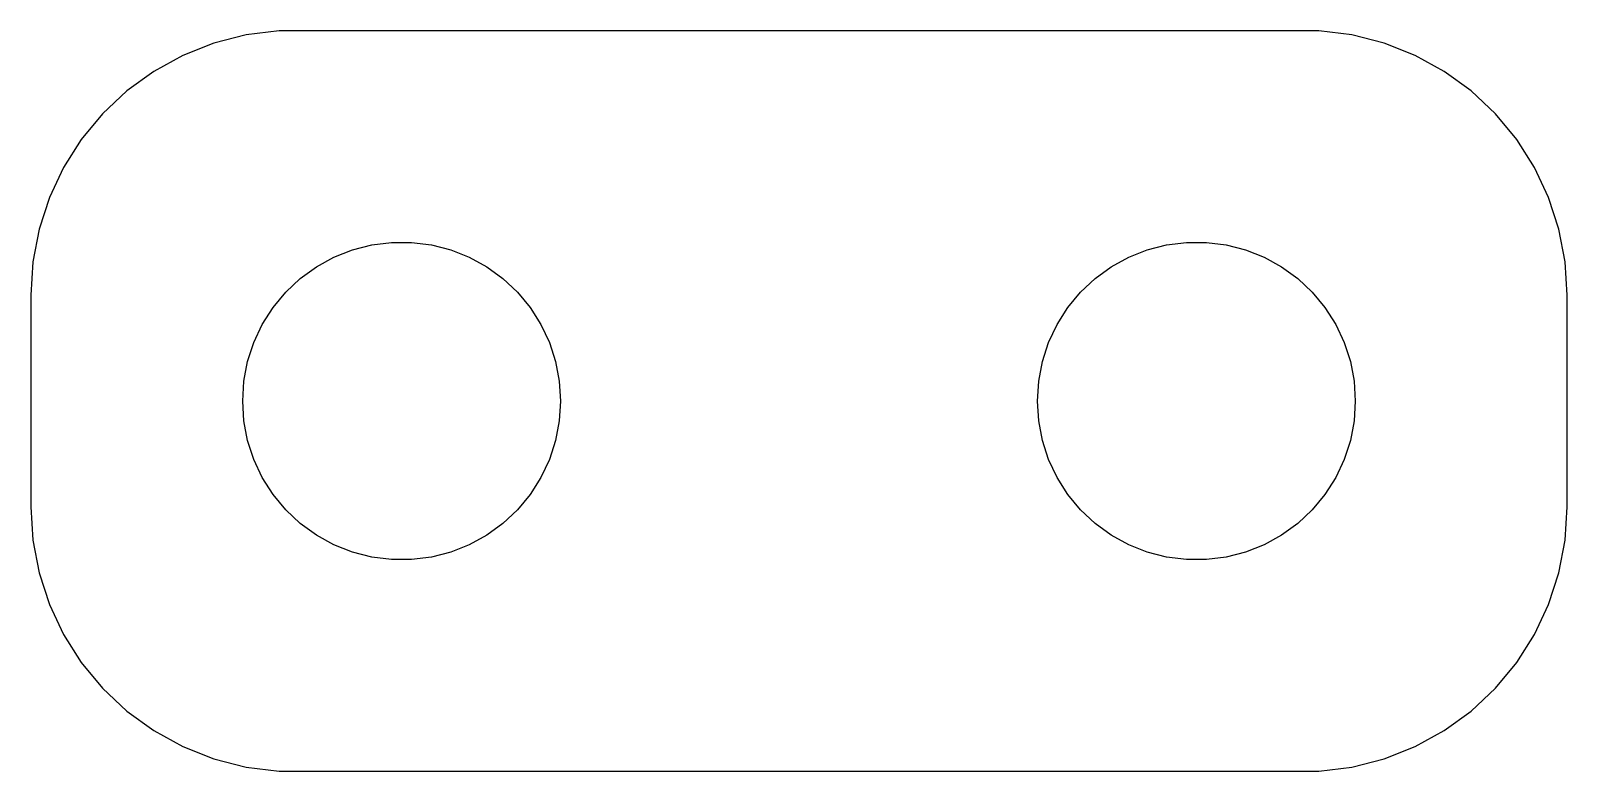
# Model space of a CAD drawing. Header units: metres. Extents: x -7.2 to 7.2, y -3.5 to 3.5.
import ezdxf

# ---------------------------------------------------------------- set-up
doc = ezdxf.new("R2010")
doc.units = ezdxf.units.M

msp = doc.modelspace()

# ---------------------------------------------------------------- linework, layer by layer
for p, q in [((-4.90697, 3.49506), (-5.21844, 3.4557)), ((4.90697, 3.49506), (-4.90697, 3.49506)), ((5.21844, 3.4557), (4.90697, 3.49506)), ((-5.52254, 3.37764), (-5.81444, 3.26205)), ((-5.21844, 3.4557), (-5.52254, 3.37764)), ((5.52254, 3.37764), (5.21844, 3.4557)), ((5.81444, 3.26205), (5.52254, 3.37764)), ((-5.81444, 3.26205), (-6.08955, 3.11081)), ((6.08955, 3.11081), (5.81444, 3.26205)), ((-6.08955, 3.11081), (-6.34355, 2.92627)), ((6.34355, 2.92627), (6.08955, 3.11081)), ((-6.34355, 2.92627), (-6.57242, 2.71136)), ((6.57242, 2.71136), (6.34355, 2.92627)), ((-6.57242, 2.71136), (-6.77254, 2.46945)), ((6.77254, 2.46945), (6.57242, 2.71136)), ((-6.77254, 2.46945), (-6.94077, 2.20438)), ((6.94077, 2.20438), (6.77254, 2.46945)), ((-6.94077, 2.20438), (-7.07443, 1.9203)), ((7.07443, 1.9203), (6.94077, 2.20438)), ((-7.07443, 1.9203), (-7.17145, 1.62172)), ((7.17145, 1.62172), (7.07443, 1.9203)), ((-7.17145, 1.62172), (-7.23029, 1.31332)), ((7.23029, 1.31332), (7.17145, 1.62172)), ((-4.21352, 1.42657), (-4.03107, 1.47342)), ((-4.03107, 1.47342), (-3.84418, 1.49704)), ((-3.84418, 1.49704), (-3.65581, 1.49704)), ((-3.65581, 1.49704), (-3.46892, 1.47342)), ((-3.46892, 1.47342), (-3.28647, 1.42657)), ((3.28647, 1.42657), (3.46892, 1.47342)), ((3.46892, 1.47342), (3.65581, 1.49704)), ((3.65581, 1.49704), (3.84418, 1.49704)), ((3.84418, 1.49704), (4.03107, 1.47342)), ((4.03107, 1.47342), (4.21352, 1.42657)), ((-7.23029, 1.31332), (-7.25, 1)), ((-4.55373, 1.26648), (-4.38866, 1.35724)), ((-4.38866, 1.35724), (-4.21352, 1.42657)), ((-3.28647, 1.42657), (-3.11133, 1.35724)), ((-3.11133, 1.35724), (-2.94626, 1.26648)), ((2.94626, 1.26648), (3.11133, 1.35724)), ((3.11133, 1.35724), (3.28647, 1.42657)), ((4.21352, 1.42657), (4.38866, 1.35724)), ((4.38866, 1.35724), (4.55373, 1.26648)), ((7.25, 1), (7.23029, 1.31332)), ((-4.70613, 1.15576), (-4.55373, 1.26648)), ((-2.94626, 1.26648), (-2.79385, 1.15576)), ((2.79385, 1.15576), (2.94626, 1.26648)), ((4.55373, 1.26648), (4.70613, 1.15576)), ((-4.96352, 0.881668), (-4.84344, 1.02681)), ((-4.84344, 1.02681), (-4.70613, 1.15576)), ((-2.79385, 1.15576), (-2.65654, 1.02681)), ((-2.65654, 1.02681), (-2.53647, 0.881668)), ((2.53647, 0.881668), (2.65654, 1.02681)), ((2.65654, 1.02681), (2.79385, 1.15576)), ((4.70613, 1.15576), (4.84344, 1.02681)), ((4.84344, 1.02681), (4.96352, 0.881668)), ((-7.25, 1), (-7.25, -1)), ((-5.06445, 0.722626), (-4.96352, 0.881668)), ((-2.53647, 0.881668), (-2.43553, 0.722626)), ((2.43553, 0.722626), (2.53647, 0.881668)), ((4.96352, 0.881668), (5.06445, 0.722626)), ((7.25, -1), (7.25, 1)), ((-5.14465, 0.552185), (-5.06445, 0.722626)), ((-2.43553, 0.722626), (-2.35533, 0.552185)), ((2.35533, 0.552185), (2.43553, 0.722626)), ((5.06445, 0.722626), (5.14465, 0.552185)), ((-5.20287, 0.373032), (-5.14465, 0.552185)), ((-2.35533, 0.552185), (-2.29712, 0.373032)), ((2.29712, 0.373032), (2.35533, 0.552185)), ((5.14465, 0.552185), (5.20287, 0.373032)), ((-5.23816, 0.187988), (-5.20287, 0.373032)), ((-2.29712, 0.373032), (-2.26183, 0.187988)), ((2.26183, 0.187988), (2.29712, 0.373032)), ((5.20287, 0.373032), (5.23816, 0.187988)), ((-5.25, 0), (-5.23816, 0.187988)), ((-2.26183, 0.187988), (-2.25, 0)), ((2.25, 0), (2.26183, 0.187988)), ((5.23816, 0.187988), (5.25, 0)), ((-5.23816, -0.187988), (-5.25, 0)), ((-2.25, 0), (-2.26183, -0.187988)), ((2.26183, -0.187988), (2.25, 0)), ((5.25, 0), (5.23816, -0.187988)), ((-5.20287, -0.373032), (-5.23816, -0.187988)), ((-2.26183, -0.187988), (-2.29712, -0.373032)), ((2.29712, -0.373032), (2.26183, -0.187988)), ((5.23816, -0.187988), (5.20287, -0.373032)), ((-5.14465, -0.552185), (-5.20287, -0.373032)), ((-2.29712, -0.373032), (-2.35533, -0.552185)), ((2.35533, -0.552185), (2.29712, -0.373032)), ((5.20287, -0.373032), (5.14465, -0.552185)), ((-5.06445, -0.722626), (-5.14465, -0.552185)), ((-2.35533, -0.552185), (-2.43553, -0.722626)), ((2.43553, -0.722626), (2.35533, -0.552185)), ((5.14465, -0.552185), (5.06445, -0.722626)), ((-4.96352, -0.881668), (-5.06445, -0.722626)), ((-2.43553, -0.722626), (-2.53647, -0.881668)), ((2.53647, -0.881668), (2.43553, -0.722626)), ((5.06445, -0.722626), (4.96352, -0.881668)), ((-7.25, -1), (-7.23029, -1.31332)), ((-4.84344, -1.02681), (-4.96352, -0.881668)), ((-2.53647, -0.881668), (-2.65654, -1.02681)), ((2.65654, -1.02681), (2.53647, -0.881668)), ((4.96352, -0.881668), (4.84344, -1.02681)), ((7.23029, -1.31332), (7.25, -1)), ((-4.70613, -1.15576), (-4.84344, -1.02681)), ((-4.55373, -1.26648), (-4.70613, -1.15576)), ((-2.79385, -1.15576), (-2.94626, -1.26648)), ((-2.65654, -1.02681), (-2.79385, -1.15576)), ((2.79385, -1.15576), (2.65654, -1.02681)), ((2.94626, -1.26648), (2.79385, -1.15576)), ((4.70613, -1.15576), (4.55373, -1.26648)), ((4.84344, -1.02681), (4.70613, -1.15576)), ((-4.38866, -1.35724), (-4.55373, -1.26648)), ((-2.94626, -1.26648), (-3.11133, -1.35724)), ((3.11133, -1.35724), (2.94626, -1.26648)), ((4.55373, -1.26648), (4.38866, -1.35724)), ((-7.23029, -1.31332), (-7.17145, -1.62172)), ((-4.21352, -1.42657), (-4.38866, -1.35724)), ((-4.03107, -1.47342), (-4.21352, -1.42657)), ((-3.28647, -1.42657), (-3.46892, -1.47342)), ((-3.11133, -1.35724), (-3.28647, -1.42657)), ((3.28647, -1.42657), (3.11133, -1.35724)), ((3.46892, -1.47342), (3.28647, -1.42657)), ((4.21352, -1.42657), (4.03107, -1.47342)), ((4.38866, -1.35724), (4.21352, -1.42657)), ((7.17145, -1.62172), (7.23029, -1.31332)), ((-3.84418, -1.49704), (-4.03107, -1.47342)), ((-3.65581, -1.49704), (-3.84418, -1.49704)), ((-3.46892, -1.47342), (-3.65581, -1.49704)), ((3.65581, -1.49704), (3.46892, -1.47342)), ((3.84418, -1.49704), (3.65581, -1.49704)), ((4.03107, -1.47342), (3.84418, -1.49704)), ((-7.17145, -1.62172), (-7.07443, -1.9203)), ((7.07443, -1.9203), (7.17145, -1.62172)), ((-7.07443, -1.9203), (-6.94077, -2.20438)), ((6.94077, -2.20438), (7.07443, -1.9203)), ((-6.94077, -2.20438), (-6.77254, -2.46945)), ((6.77254, -2.46945), (6.94077, -2.20438)), ((-6.77254, -2.46945), (-6.57242, -2.71136)), ((6.57242, -2.71136), (6.77254, -2.46945)), ((-6.57242, -2.71136), (-6.34355, -2.92627)), ((6.34355, -2.92627), (6.57242, -2.71136)), ((-6.34355, -2.92627), (-6.08955, -3.11081)), ((6.08955, -3.11081), (6.34355, -2.92627)), ((-6.08955, -3.11081), (-5.81444, -3.26205)), ((5.81444, -3.26205), (6.08955, -3.11081)), ((-5.81444, -3.26205), (-5.52254, -3.37764)), ((5.52254, -3.37764), (5.81444, -3.26205)), ((-5.52254, -3.37764), (-5.21844, -3.4557)), ((-5.21844, -3.4557), (-4.90697, -3.49506)), ((4.90697, -3.49506), (5.21844, -3.4557)), ((5.21844, -3.4557), (5.52254, -3.37764)), ((-4.90697, -3.49506), (4.90697, -3.49506))]:
    msp.add_line(p, q)

doc.saveas('drawing.dxf')
